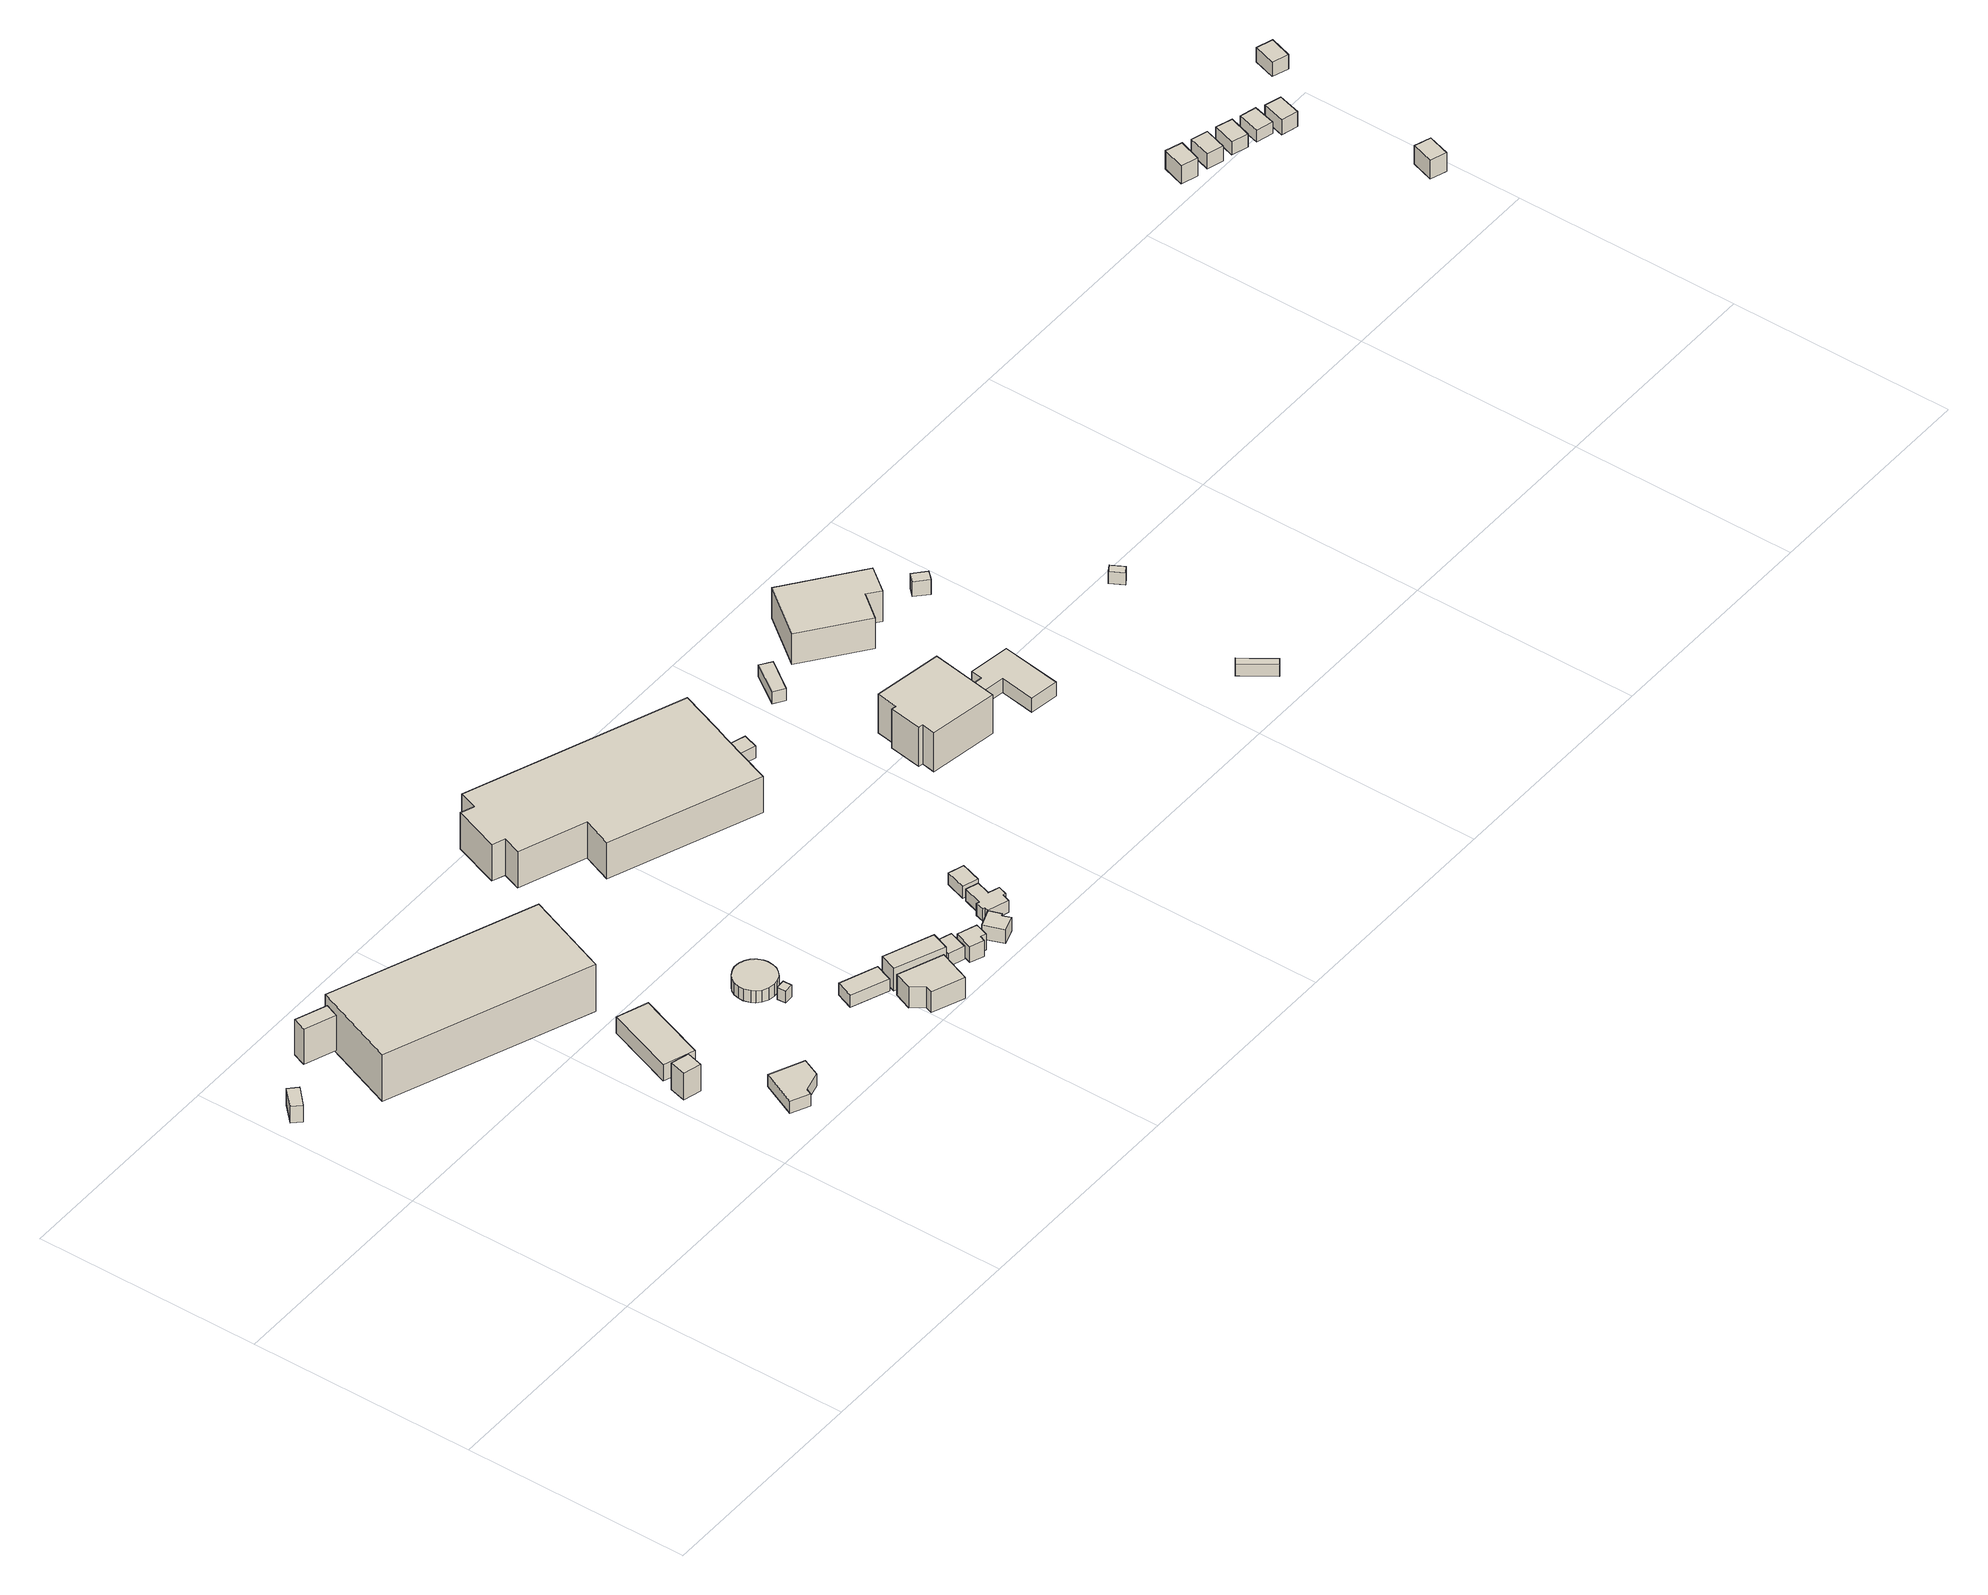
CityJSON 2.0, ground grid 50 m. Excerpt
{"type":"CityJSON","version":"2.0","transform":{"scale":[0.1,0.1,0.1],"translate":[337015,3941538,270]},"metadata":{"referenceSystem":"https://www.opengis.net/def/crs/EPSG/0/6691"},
"CityObjects":{
"building1":{"type":"Building","attributes":{"measuredHeight":4.3,"BuildingIDAttribute.prefecture":"14","BuildingIDAttribute.city":"14151","BuildingDetailAttribute.surveyYear":2015},"geometry":[{"type":"Solid","lod":"1","boundaries":[[[[0,1,2,3]],[[2,4,5,3]],[[1,6,4,2]],[[0,7,6,1]],[[3,5,7,0]],[[4,6,7,5]]]]}]},
"building2":{"type":"Building","attributes":{"measuredHeight":11.2,"BuildingIDAttribute.prefecture":"14","BuildingIDAttribute.city":"14151","BuildingDetailAttribute.surveyYear":2015},"geometry":[{"type":"Solid","lod":"1","boundaries":[[[[8,9,10,11]],[[10,12,13,11]],[[9,14,12,10]],[[8,15,14,9]],[[11,13,15,8]],[[12,14,15,13]]]]}]},
"building3":{"type":"Building","attributes":{"measuredHeight":9.4,"BuildingIDAttribute.prefecture":"14","BuildingIDAttribute.city":"14151","BuildingDetailAttribute.surveyYear":2015},"geometry":[{"type":"Solid","lod":"1","boundaries":[[[[16,17,18,19]],[[18,20,21,19]],[[17,22,20,18]],[[16,23,22,17]],[[19,21,23,16]],[[20,22,23,21]]]]}]},
"building4":{"type":"Building","attributes":{"usage":"402","measuredHeight":12.2,"storeysAboveGround":1,"BuildingIDAttribute.prefecture":"14","BuildingIDAttribute.city":"14151","BuildingDetailAttribute.totalFloorArea":824.38,"BuildingDetailAttribute.buildingFootprintArea":824.38,"BuildingDetailAttribute.buildingStructureType":"601","BuildingDetailAttribute.buildingStructureOrgType":"1","BuildingDetailAttribute.orgUsage":"101","BuildingDetailAttribute.surveyYear":2015},"geometry":[{"type":"Solid","lod":"1","boundaries":[[[[24,25,26,27]],[[26,28,29,27]],[[25,30,28,26]],[[24,31,30,25]],[[27,29,31,24]],[[28,30,31,29]]]]}]},
"building5":{"type":"Building","attributes":{"BuildingIDAttribute.prefecture":"14","BuildingIDAttribute.city":"14151","BuildingDetailAttribute.surveyYear":2015},"geometry":[{"type":"Solid","lod":"1","boundaries":[[[[32,33,34,35,36,37]],[[36,38,39,37]],[[35,40,38,36]],[[34,41,40,35]],[[33,42,41,34]],[[32,43,42,33]],[[37,39,43,32]],[[38,40,41,42,43,39]]]]}]},
"building6":{"type":"Building","attributes":{"usage":"402","measuredHeight":4.9,"storeysAboveGround":1,"BuildingIDAttribute.prefecture":"14","BuildingIDAttribute.city":"14151","BuildingDetailAttribute.totalFloorArea":128.49,"BuildingDetailAttribute.buildingFootprintArea":128.49,"BuildingDetailAttribute.buildingStructureType":"610","BuildingDetailAttribute.buildingStructureOrgType":"2","BuildingDetailAttribute.orgUsage":"101","BuildingDetailAttribute.surveyYear":2015},"geometry":[{"type":"Solid","lod":"1","boundaries":[[[[44,45,46,47]],[[46,48,49,47]],[[45,50,48,46]],[[44,51,50,45]],[[47,49,51,44]],[[48,50,51,49]]]]}]},
"building7":{"type":"Building","attributes":{"BuildingIDAttribute.prefecture":"14","BuildingIDAttribute.city":"14151","BuildingDetailAttribute.surveyYear":2015},"geometry":[{"type":"Solid","lod":"1","boundaries":[[[[52,53,54,55]],[[54,56,57,55]],[[53,58,56,54]],[[52,59,58,53]],[[55,57,59,52]],[[56,58,59,57]]]]}]},
"building8":{"type":"Building","attributes":{"BuildingIDAttribute.prefecture":"14","BuildingIDAttribute.city":"14151","BuildingDetailAttribute.surveyYear":2015},"geometry":[{"type":"Solid","lod":"1","boundaries":[[[[60,61,62,63,64,65,66,67,68,69,70,71,72,73,74,75,76,77,78,79,80,81,82]],[[81,83,84,82]],[[80,85,83,81]],[[79,86,85,80]],[[78,87,86,79]],[[77,88,87,78]],[[76,89,88,77]],[[75,90,89,76]],[[74,91,90,75]],[[73,92,91,74]],[[72,93,92,73]],[[71,94,93,72]],[[70,95,94,71]],[[69,96,95,70]],[[68,97,96,69]],[[67,98,97,68]],[[66,99,98,67]],[[65,100,99,66]],[[64,101,100,65]],[[63,102,101,64]],[[62,103,102,63]],[[61,104,103,62]],[[60,105,104,61]],[[82,84,105,60]],[[83,85,86,87,88,89,90,91,92,93,94,95,96,97,98,99,100,101,102,103,104,105,84]]]]}]},
"building9":{"type":"Building","attributes":{"usage":"402","storeysAboveGround":1,"BuildingIDAttribute.prefecture":"14","BuildingIDAttribute.city":"14151","BuildingDetailAttribute.totalFloorArea":35.92,"BuildingDetailAttribute.buildingFootprintArea":35.92,"BuildingDetailAttribute.buildingStructureType":"610","BuildingDetailAttribute.buildingStructureOrgType":"2","BuildingDetailAttribute.orgUsage":"101","BuildingDetailAttribute.surveyYear":2015},"geometry":[{"type":"Solid","lod":"1","boundaries":[[[[106,107,108,109]],[[108,110,111,109]],[[107,112,110,108]],[[106,113,112,107]],[[109,111,113,106]],[[110,112,113,111]]]]}]},
"building10":{"type":"Building","attributes":{"usage":"402","measuredHeight":6.8,"storeysAboveGround":1,"BuildingIDAttribute.prefecture":"14","BuildingIDAttribute.city":"14151","BuildingDetailAttribute.totalFloorArea":71.63,"BuildingDetailAttribute.buildingFootprintArea":71.63,"BuildingDetailAttribute.buildingStructureType":"610","BuildingDetailAttribute.buildingStructureOrgType":"2","BuildingDetailAttribute.orgUsage":"101","BuildingDetailAttribute.surveyYear":2015},"geometry":[{"type":"Solid","lod":"1","boundaries":[[[[114,115,116,117,118,119]],[[118,120,121,119]],[[117,122,120,118]],[[116,123,122,117]],[[115,124,123,116]],[[114,125,124,115]],[[119,121,125,114]],[[120,122,123,124,125,121]]]]}]},
"building11":{"type":"Building","attributes":{"measuredHeight":5.9,"BuildingIDAttribute.prefecture":"14","BuildingIDAttribute.city":"14151","BuildingDetailAttribute.surveyYear":2015},"geometry":[{"type":"Solid","lod":"1","boundaries":[[[[126,127,128,129]],[[128,130,131,129]],[[127,132,130,128]],[[126,133,132,127]],[[129,131,133,126]],[[130,132,133,131]]]]}]},
"building12":{"type":"Building","attributes":{"usage":"402","measuredHeight":4.1,"storeysAboveGround":1,"BuildingIDAttribute.prefecture":"14","BuildingIDAttribute.city":"14151","BuildingDetailAttribute.totalFloorArea":34.01,"BuildingDetailAttribute.buildingFootprintArea":34.01,"BuildingDetailAttribute.buildingStructureType":"610","BuildingDetailAttribute.buildingStructureOrgType":"2","BuildingDetailAttribute.orgUsage":"101","BuildingDetailAttribute.surveyYear":2015},"geometry":[{"type":"Solid","lod":"1","boundaries":[[[[134,135,136,137]],[[136,138,139,137]],[[135,140,138,136]],[[134,141,140,135]],[[137,139,141,134]],[[138,140,141,139]]]]}]},
"building13":{"type":"Building","attributes":{"measuredHeight":4.5,"BuildingIDAttribute.prefecture":"14","BuildingIDAttribute.city":"14151","BuildingDetailAttribute.surveyYear":2015},"geometry":[{"type":"Solid","lod":"1","boundaries":[[[[142,143,144,145,146,147]],[[146,148,149,147]],[[145,150,148,146]],[[144,151,150,145]],[[143,152,151,144]],[[142,153,152,143]],[[147,149,153,142]],[[148,150,151,152,153,149]]]]}]},
"building14":{"type":"Building","attributes":{"usage":"402","measuredHeight":12.5,"storeysAboveGround":1,"BuildingIDAttribute.prefecture":"14","BuildingIDAttribute.city":"14151","BuildingDetailAttribute.totalFloorArea":1246.11,"BuildingDetailAttribute.buildingFootprintArea":1246.11,"BuildingDetailAttribute.buildingStructureType":"610","BuildingDetailAttribute.buildingStructureOrgType":"2","BuildingDetailAttribute.orgUsage":"72","BuildingDetailAttribute.surveyYear":2015},"geometry":[{"type":"Solid","lod":"1","boundaries":[[[[154,155,156,157,158,159,160,161,162,163,164,165]],[[164,166,167,165]],[[163,168,166,164]],[[162,169,168,163]],[[161,170,169,162]],[[160,171,170,161]],[[159,172,171,160]],[[158,173,172,159]],[[157,174,173,158]],[[156,175,174,157]],[[155,176,175,156]],[[154,177,176,155]],[[165,167,177,154]],[[166,168,169,170,171,172,173,174,175,176,177,167]]]]}]},
"building15":{"type":"Building","attributes":{"measuredHeight":4.1,"BuildingIDAttribute.prefecture":"14","BuildingIDAttribute.city":"14151","BuildingDetailAttribute.surveyYear":2015},"geometry":[{"type":"Solid","lod":"1","boundaries":[[[[178,179,180,181,182,183]],[[182,184,185,183]],[[181,186,184,182]],[[180,187,186,181]],[[179,188,187,180]],[[178,189,188,179]],[[183,185,189,178]],[[184,186,187,188,189,185]]]]}]},
"building16":{"type":"Building","attributes":{"BuildingIDAttribute.prefecture":"14","BuildingIDAttribute.city":"14151","BuildingDetailAttribute.surveyYear":2015},"geometry":[{"type":"Solid","lod":"1","boundaries":[[[[190,191,192,193,194,195,196,197,198,199,200,201]],[[200,202,203,201]],[[199,204,202,200]],[[198,205,204,199]],[[197,206,205,198]],[[196,207,206,197]],[[195,208,207,196]],[[194,209,208,195]],[[193,210,209,194]],[[192,211,210,193]],[[191,212,211,192]],[[190,213,212,191]],[[201,203,213,190]],[[202,204,205,206,207,208,209,210,211,212,213,203]]]]}]},
"building17":{"type":"Building","attributes":{"BuildingIDAttribute.prefecture":"14","BuildingIDAttribute.city":"14151","BuildingDetailAttribute.surveyYear":2015},"geometry":[{"type":"Solid","lod":"1","boundaries":[[[[214,215,216,217]],[[216,218,219,217]],[[215,220,218,216]],[[214,221,220,215]],[[217,219,221,214]],[[218,220,221,219]]]]}]},
"building18":{"type":"Building","attributes":{"BuildingIDAttribute.prefecture":"14","BuildingIDAttribute.city":"14151","BuildingDetailAttribute.surveyYear":2015},"geometry":[{"type":"Solid","lod":"1","boundaries":[[[[222,223,224,225]],[[224,226,227,225]],[[223,228,226,224]],[[222,229,228,223]],[[225,227,229,222]],[[226,228,229,227]]]]}]},
"building19":{"type":"Building","attributes":{"BuildingIDAttribute.prefecture":"14","BuildingIDAttribute.city":"14151","BuildingDetailAttribute.surveyYear":2015},"geometry":[{"type":"Solid","lod":"1","boundaries":[[[[230,231,232,233]],[[232,234,235,233]],[[231,236,234,232]],[[230,237,236,231]],[[233,235,237,230]],[[234,236,237,235]]]]}]},
"building20":{"type":"Building","attributes":{"measuredHeight":11.5,"BuildingIDAttribute.prefecture":"14","BuildingIDAttribute.city":"14151","BuildingDetailAttribute.surveyYear":2015},"geometry":[{"type":"Solid","lod":"1","boundaries":[[[[238,239,240,241,242,243,244,245]],[[244,246,247,245]],[[243,248,246,244]],[[242,249,248,243]],[[241,250,249,242]],[[240,251,250,241]],[[239,252,251,240]],[[238,253,252,239]],[[245,247,253,238]],[[246,248,249,250,251,252,253,247]]]]}]},
"building21":{"type":"Building","attributes":{"measuredHeight":5.6,"BuildingIDAttribute.prefecture":"14","BuildingIDAttribute.city":"14151","BuildingDetailAttribute.surveyYear":2015},"geometry":[{"type":"Solid","lod":"1","boundaries":[[[[254,255,256,257,258,259,260,261]],[[260,262,263,261]],[[259,264,262,260]],[[258,265,264,259]],[[257,266,265,258]],[[256,267,266,257]],[[255,268,267,256]],[[254,269,268,255]],[[261,263,269,254]],[[262,264,265,266,267,268,269,263]]]]}]},
"building22":{"type":"Building","attributes":{"measuredHeight":9.1,"BuildingIDAttribute.prefecture":"14","BuildingIDAttribute.city":"14151","BuildingDetailAttribute.surveyYear":2015},"geometry":[{"type":"Solid","lod":"1","boundaries":[[[[270,271,272,273,274,275]],[[274,276,277,275]],[[273,278,276,274]],[[272,279,278,273]],[[271,280,279,272]],[[270,281,280,271]],[[275,277,281,270]],[[276,278,279,280,281,277]]]]}]},
"building23":{"type":"Building","attributes":{"measuredHeight":3.8,"BuildingIDAttribute.prefecture":"14","BuildingIDAttribute.city":"14151","BuildingDetailAttribute.surveyYear":2015},"geometry":[{"type":"Solid","lod":"1","boundaries":[[[[282,283,284,285]],[[284,286,287,285]],[[283,288,286,284]],[[282,289,288,283]],[[285,287,289,282]],[[286,288,289,287]]]]}]},
"building24":{"type":"Building","attributes":{"BuildingIDAttribute.prefecture":"14","BuildingIDAttribute.city":"14151","BuildingDetailAttribute.surveyYear":2015},"geometry":[{"type":"Solid","lod":"1","boundaries":[[[[290,291,292,293]],[[292,294,295,293]],[[291,296,294,292]],[[290,297,296,291]],[[293,295,297,290]],[[294,296,297,295]]]]}]},
"building25":{"type":"Building","attributes":{"BuildingIDAttribute.prefecture":"14","BuildingIDAttribute.city":"14151","BuildingDetailAttribute.surveyYear":2015},"geometry":[{"type":"Solid","lod":"1","boundaries":[[[[298,299,300,301]],[[300,302,303,301]],[[299,304,302,300]],[[298,305,304,299]],[[301,303,305,298]],[[302,304,305,303]]]]}]},
"building26":{"type":"Building","attributes":{"usage":"403","measuredHeight":4.8,"storeysAboveGround":1,"BuildingIDAttribute.prefecture":"14","BuildingIDAttribute.city":"14151","BuildingDetailAttribute.totalFloorArea":16.3,"BuildingDetailAttribute.buildingFootprintArea":16.3,"BuildingDetailAttribute.buildingStructureType":"601","BuildingDetailAttribute.buildingStructureOrgType":"1","BuildingDetailAttribute.orgUsage":"80","BuildingDetailAttribute.surveyYear":2015},"geometry":[{"type":"Solid","lod":"1","boundaries":[[[[306,307,308,309]],[[308,310,311,309]],[[307,312,310,308]],[[306,313,312,307]],[[309,311,313,306]],[[310,312,313,311]]]]}]},
"building27":{"type":"Building","attributes":{"usage":"403","measuredHeight":4,"storeysAboveGround":1,"BuildingIDAttribute.prefecture":"14","BuildingIDAttribute.city":"14151","BuildingDetailAttribute.totalFloorArea":16.3,"BuildingDetailAttribute.buildingFootprintArea":16.3,"BuildingDetailAttribute.buildingStructureType":"601","BuildingDetailAttribute.buildingStructureOrgType":"1","BuildingDetailAttribute.orgUsage":"80","BuildingDetailAttribute.surveyYear":2015},"geometry":[{"type":"Solid","lod":"1","boundaries":[[[[314,315,316,317]],[[316,318,319,317]],[[315,320,318,316]],[[314,321,320,315]],[[317,319,321,314]],[[318,320,321,319]]]]}]},
"building28":{"type":"Building","attributes":{"usage":"403","measuredHeight":3.5,"storeysAboveGround":1,"BuildingIDAttribute.prefecture":"14","BuildingIDAttribute.city":"14151","BuildingDetailAttribute.totalFloorArea":16.3,"BuildingDetailAttribute.buildingFootprintArea":16.3,"BuildingDetailAttribute.buildingStructureType":"601","BuildingDetailAttribute.buildingStructureOrgType":"1","BuildingDetailAttribute.orgUsage":"80","BuildingDetailAttribute.surveyYear":2015},"geometry":[{"type":"Solid","lod":"1","boundaries":[[[[322,323,324,325]],[[324,326,327,325]],[[323,328,326,324]],[[322,329,328,323]],[[325,327,329,322]],[[326,328,329,327]]]]}]},
"building29":{"type":"Building","attributes":{"usage":"403","storeysAboveGround":1,"BuildingIDAttribute.prefecture":"14","BuildingIDAttribute.city":"14151","BuildingDetailAttribute.totalFloorArea":16.3,"BuildingDetailAttribute.buildingFootprintArea":16.3,"BuildingDetailAttribute.buildingStructureType":"601","BuildingDetailAttribute.buildingStructureOrgType":"1","BuildingDetailAttribute.orgUsage":"80","BuildingDetailAttribute.surveyYear":2015},"geometry":[{"type":"Solid","lod":"1","boundaries":[[[[330,331,332,333]],[[332,334,335,333]],[[331,336,334,332]],[[330,337,336,331]],[[333,335,337,330]],[[334,336,337,335]]]]}]},
"building30":{"type":"Building","attributes":{"usage":"403","measuredHeight":4,"storeysAboveGround":1,"BuildingIDAttribute.prefecture":"14","BuildingIDAttribute.city":"14151","BuildingDetailAttribute.totalFloorArea":16.3,"BuildingDetailAttribute.buildingFootprintArea":16.3,"BuildingDetailAttribute.buildingStructureType":"601","BuildingDetailAttribute.buildingStructureOrgType":"1","BuildingDetailAttribute.orgUsage":"80","BuildingDetailAttribute.surveyYear":2015},"geometry":[{"type":"Solid","lod":"1","boundaries":[[[[338,339,340,341]],[[340,342,343,341]],[[339,344,342,340]],[[338,345,344,339]],[[341,343,345,338]],[[342,344,345,343]]]]}]},
"building31":{"type":"Building","attributes":{"usage":"403","measuredHeight":5.3,"storeysAboveGround":1,"BuildingIDAttribute.prefecture":"14","BuildingIDAttribute.city":"14151","BuildingDetailAttribute.totalFloorArea":16.3,"BuildingDetailAttribute.buildingFootprintArea":16.3,"BuildingDetailAttribute.buildingStructureType":"601","BuildingDetailAttribute.buildingStructureOrgType":"1","BuildingDetailAttribute.orgUsage":"80","BuildingDetailAttribute.surveyYear":2015},"geometry":[{"type":"Solid","lod":"1","boundaries":[[[[346,347,348,349]],[[348,350,351,349]],[[347,352,350,348]],[[346,353,352,347]],[[349,351,353,346]],[[350,352,353,351]]]]}]},
"building32":{"type":"Building","attributes":{"usage":"403","measuredHeight":3.7,"storeysAboveGround":1,"BuildingIDAttribute.prefecture":"14","BuildingIDAttribute.city":"14151","BuildingDetailAttribute.totalFloorArea":16.3,"BuildingDetailAttribute.buildingFootprintArea":16.3,"BuildingDetailAttribute.buildingStructureType":"601","BuildingDetailAttribute.buildingStructureOrgType":"1","BuildingDetailAttribute.orgUsage":"80","BuildingDetailAttribute.surveyYear":2015},"geometry":[{"type":"Solid","lod":"1","boundaries":[[[[354,355,356,357]],[[356,358,359,357]],[[355,360,358,356]],[[354,361,360,355]],[[357,359,361,354]],[[358,360,361,359]]]]}]}
},
"vertices":[
[44,826,44],[62,808,44],[24,772,44],[7,790,44],[24,772,86],[7,790,86],[62,808,86],[44,826,86],
[223,863,57],[211,833,57],[143,859,57],[155,889,57],[143,859,146],[155,889,146],[211,833,146],[223,863,146],
[503,238,38],[513,275,38],[553,264,38],[543,228,38],[553,264,105],[543,228,105],[513,275,105],[503,238,105],
[671,700,47],[598,513,47],[156,685,47],[229,872,47],[156,685,165],[229,872,165],[598,513,165],[671,700,165],
[621,129,45],[695,96,45],[677,56,45],[631,45,45],[625,32,45],[585,51,45],[625,32,75],[585,51,75],[631,45,75],[677,56,75],[695,96,75],[621,129,75],
[591,276,38],[523,301,38],[579,452,38],[647,427,38],[579,452,79],[647,427,79],[523,301,79],[591,276,79],
[845,252,28],[844,272,28],[865,273,28],[866,254,28],[865,273,58],[866,254,58],[844,272,58],[845,252,58],
[813,299,27],[808,307,27],[804,321,27],[804,333,27],[807,344,27],[813,355,27],[822,363,27],[834,369,27],[845,372,27],[857,371,27],[869,367,27],[879,360,27],[887,350,27],[892,339,27],[893,329,27],[892,317,27],[888,305,27],[881,296,27],[872,288,27],[860,283,27],[848,282,27],[834,284,27],[822,290,27],[834,284,57],[822,290,57],[848,282,57],[860,283,57],[872,288,57],[881,296,57],[888,305,57],[892,317,57],[893,329,57],[892,339,57],[887,350,57],[879,360,57],[869,367,57],[857,371,57],[845,372,57],[834,369,57],[822,363,57],[813,355,57],[807,344,57],[804,333,57],[804,321,57],[808,307,57],[813,299,57],
[925,188,25],[1006,157,25],[991,118,25],[910,150,25],[991,118,55],[910,150,55],[1006,157,55],[925,188,55],
[1010,47,7],[990,73,7],[1006,112,7],[1103,74,7],[1075,3,7],[1004,31,7],[1075,3,59],[1004,31,59],[1103,74,59],[1006,112,59],[990,73,59],[1010,47,59],
[1015,153,20],[1122,111,20],[1107,72,20],[1000,115,20],[1107,72,76],[1000,115,76],[1122,111,76],[1015,153,76],
[1162,100,23],[1148,59,23],[1112,71,23],[1127,112,23],[1112,71,56],[1127,112,56],[1148,59,56],[1162,100,56],
[1214,79,11],[1204,50,11],[1192,54,11],[1187,42,11],[1157,53,11],[1172,94,11],[1157,53,51],[1172,94,51],[1187,42,51],[1192,54,51],[1204,50,51],[1214,79,51],
[902,758,83],[757,813,83],[772,853,83],[744,864,83],[782,965,83],[811,954,83],[826,994,83],[1295,814,83],[1259,719,83],[1246,687,83],[1201,568,83],[877,693,83],[1201,568,174],[877,693,174],[1246,687,174],[1259,719,174],[1295,814,174],[826,994,174],[811,954,174],[782,965,174],[744,864,174],[772,853,174],[757,813,174],[902,758,174],
[1220,72,15],[1260,87,15],[1269,60,15],[1264,58,15],[1271,40,15],[1236,28,15],[1271,40,50],[1236,28,50],[1264,58,50],[1269,60,50],[1260,87,50],[1220,72,50],
[1312,148,19],[1302,117,19],[1326,109,19],[1319,89,19],[1313,91,19],[1307,73,19],[1260,88,19],[1263,97,19],[1258,98,19],[1264,117,19],[1270,115,19],[1285,157,19],[1270,115,49],[1285,157,49],[1264,117,49],[1258,98,49],[1263,97,49],[1260,88,49],[1307,73,49],[1313,91,49],[1319,89,49],[1326,109,49],[1302,117,49],[1312,148,49],
[1319,153,21],[1285,164,21],[1300,209,21],[1334,198,21],[1300,209,51],[1334,198,51],[1285,164,51],[1319,153,51],
[1322,699,89],[1311,666,89],[1246,687,89],[1259,719,89],[1246,687,119],[1259,719,119],[1311,666,119],[1322,699,119],
[1495,796,92],[1519,779,92],[1472,714,92],[1449,730,92],[1472,714,122],[1449,730,122],[1519,779,122],[1495,796,122],
[1520,431,48],[1510,433,48],[1522,505,48],[1533,503,48],[1541,550,48],[1692,525,48],[1667,376,48],[1515,401,48],[1667,376,146],[1515,401,146],[1692,525,146],[1541,550,146],[1533,503,146],[1522,505,146],[1510,433,146],[1520,431,146],
[1827,346,43],[1763,356,43],[1775,433,43],[1686,447,43],[1691,476,43],[1753,466,43],[1757,492,43],[1848,478,43],[1757,492,78],[1848,478,78],[1753,466,78],[1691,476,78],[1686,447,78],[1775,433,78],[1763,356,78],[1827,346,78],
[1646,876,88],[1803,756,88],[1762,703,88],[1735,724,88],[1692,669,88],[1563,768,88],[1692,669,165],[1563,768,165],[1735,724,165],[1762,703,165],[1803,756,165],[1646,876,165],
[1843,694,97],[1860,711,97],[1886,687,97],[1869,669,97],[1886,687,134],[1869,669,134],[1860,711,134],[1843,694,134],
[2127,46,51],[2113,36,51],[2065,104,51],[2079,114,51],[2065,104,81],[2079,114,81],[2113,36,81],[2127,46,81],
[2108,390,114],[2092,380,114],[2076,408,114],[2092,418,114],[2076,408,144],[2092,418,144],[2092,380,144],[2108,390,144],
[2871,825,325],[2888,874,325],[2924,862,325],[2907,813,325],[2924,862,371],[2907,813,371],[2888,874,371],[2871,825,371],
[2928,806,332],[2944,855,332],[2980,844,332],[2964,795,332],[2980,844,369],[2964,795,369],[2944,855,369],[2928,806,369],
[2983,790,336],[2999,839,336],[3035,827,336],[3019,778,336],[3035,827,369],[3019,778,369],[2999,839,369],[2983,790,369],
[3038,772,338],[3052,821,338],[3088,811,338],[3075,762,338],[3088,811,368],[3075,762,368],[3052,821,368],[3038,772,368],
[3091,753,328],[3106,803,328],[3142,792,328],[3128,743,328],[3142,792,366],[3128,743,366],[3106,803,366],[3091,753,366],
[3199,486,281],[3215,535,281],[3251,523,281],[3235,474,281],[3251,523,328],[3235,474,328],[3215,535,328],[3199,486,328],
[3187,846,356],[3203,895,356],[3239,883,356],[3223,834,356],[3239,883,392],[3223,834,392],[3203,895,392],[3187,846,392]
]}
